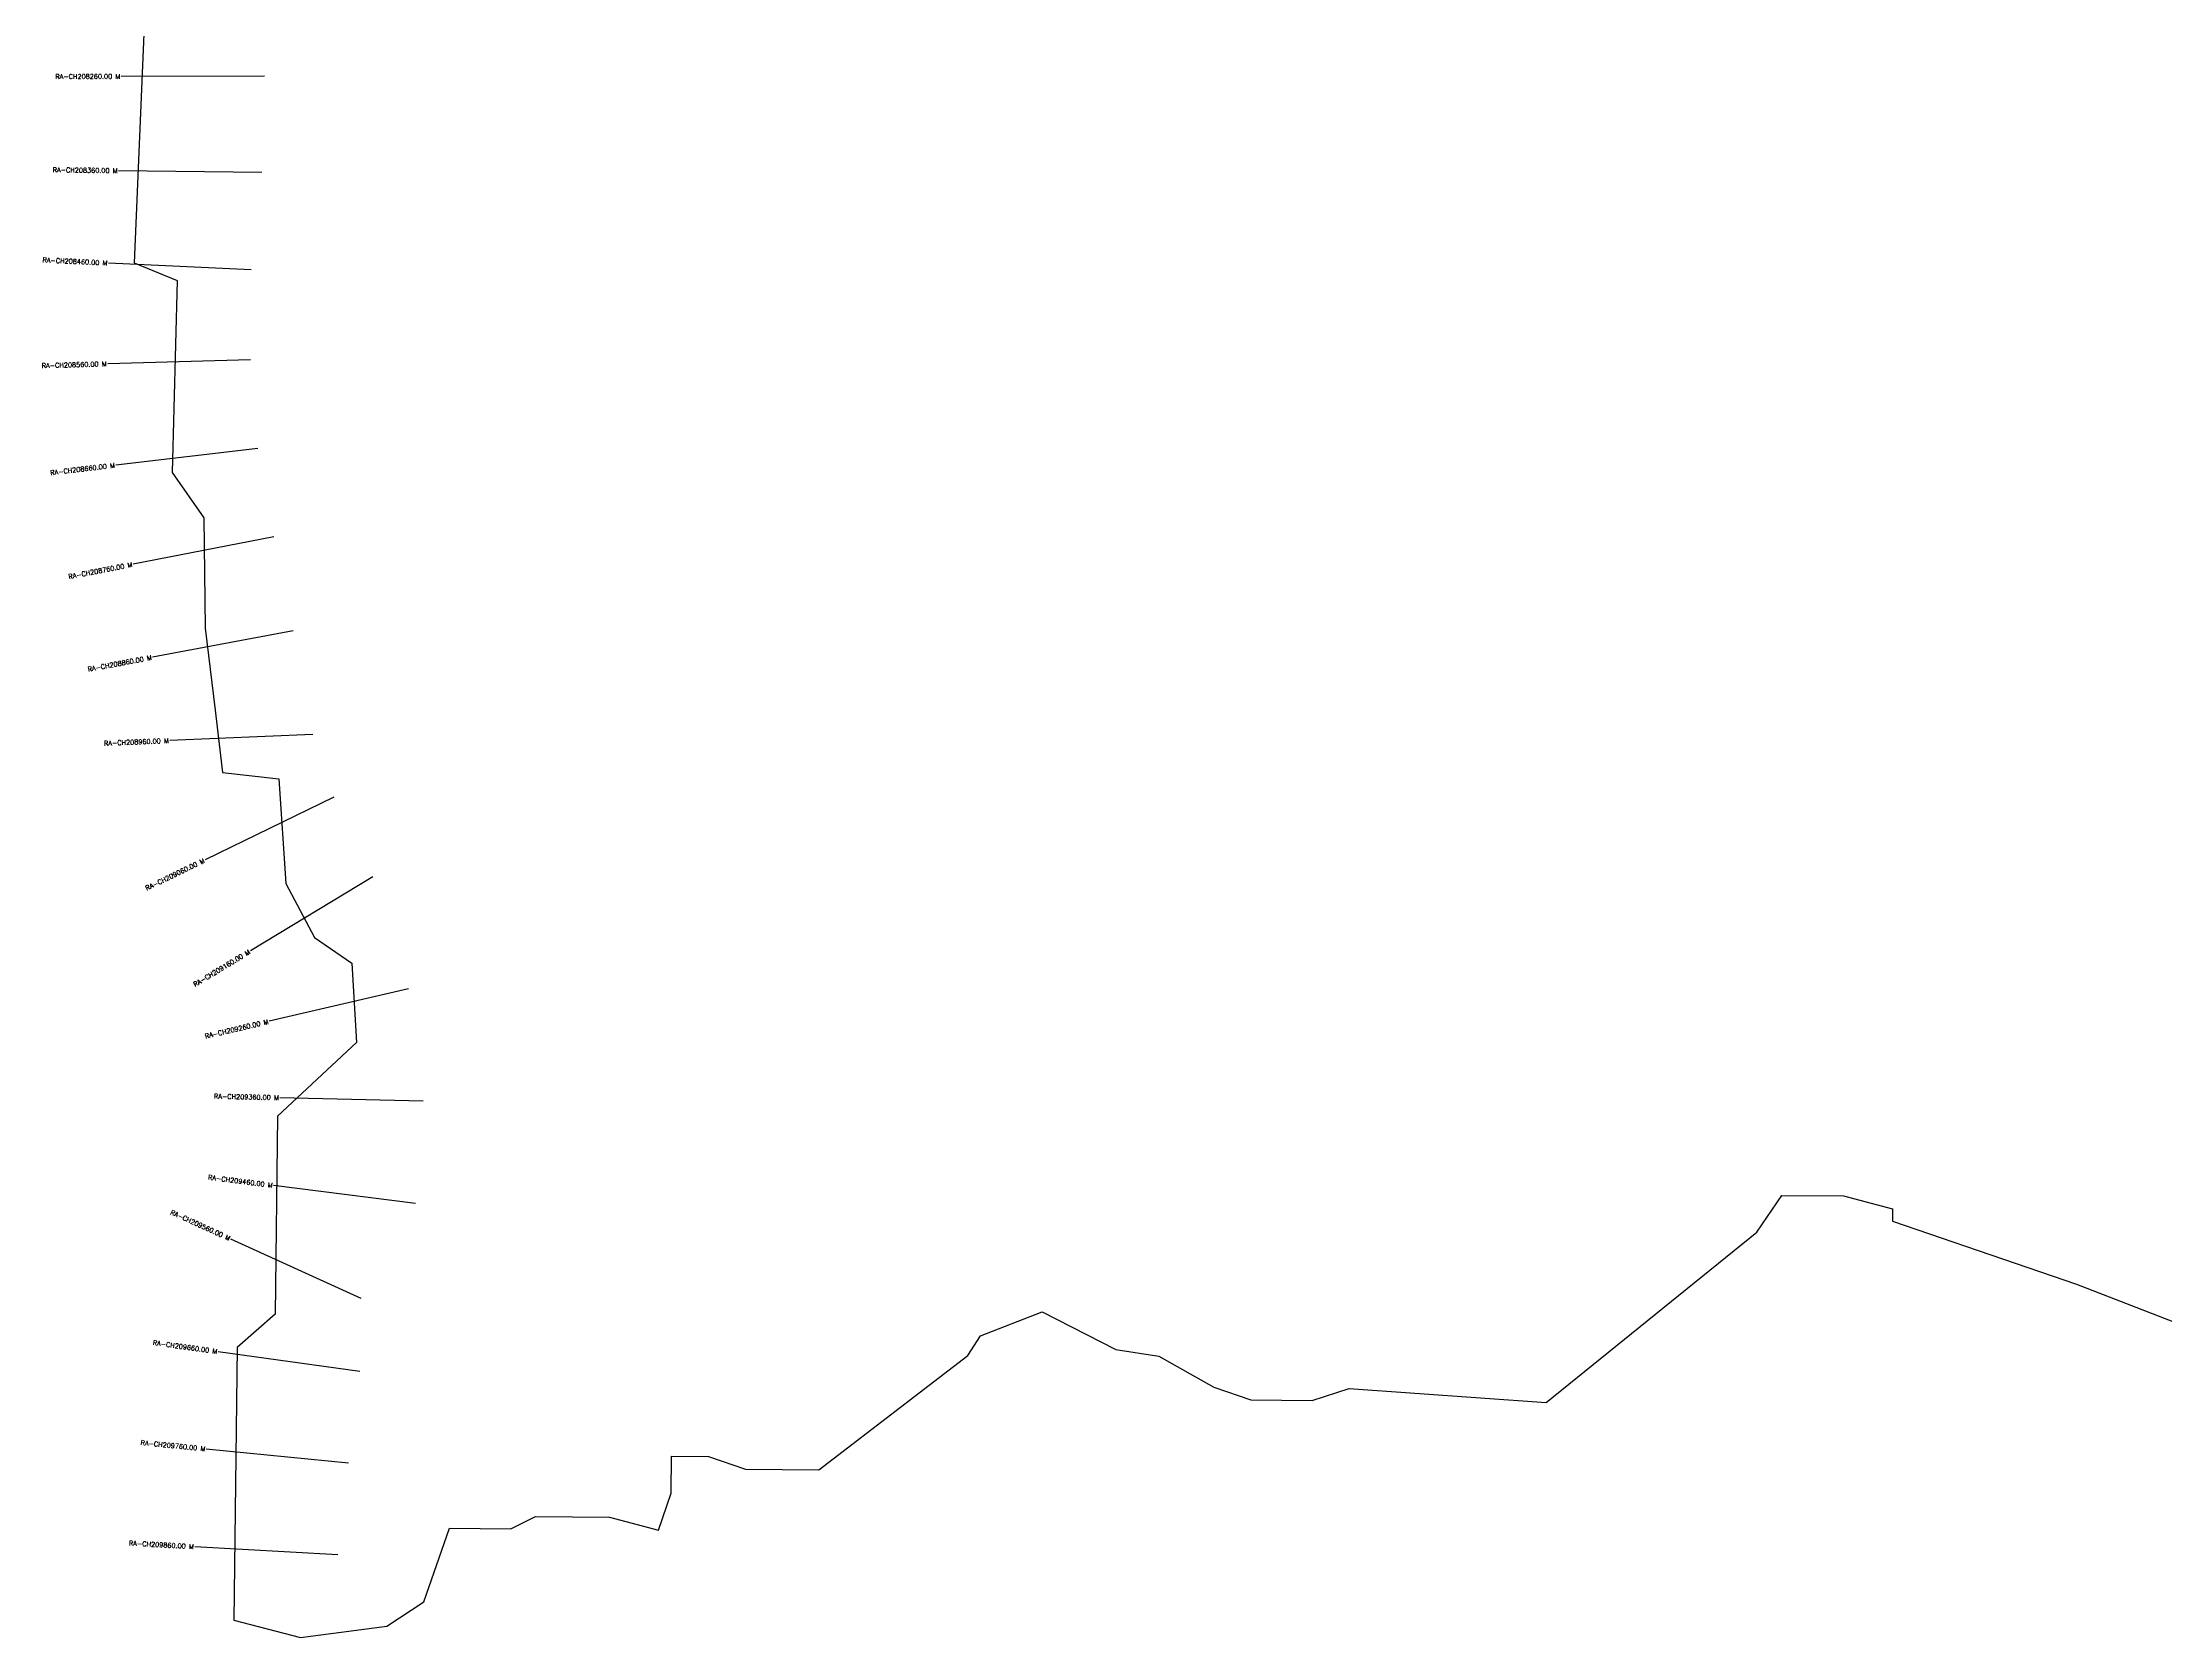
# Model space of a CAD drawing. Header units: metres. Extents: x 274630 to 279303, y 2074790 to 2078105.
# Drawn here: x 274741 to 276966, y 2074790 to 2076463 of the extents above; entities that cross this region are included whole.
import ezdxf
from ezdxf.enums import TextEntityAlignment as Align

# ---------------------------------------------------------------- set-up
doc = ezdxf.new("R2010")
doc.units = ezdxf.units.M
doc.header["$MEASUREMENT"] = 0
for name, color, linetype in [('CS', 134, 'Continuous'), ('CSMark', 6, 'Continuous'), ('VILLAGE BOUNDRY', 10, 'Continuous')]:
    doc.layers.add(name, color=color, linetype=linetype)
doc.styles.get("Standard").update_dxf_attribs({"font": 'simplex.shx'})

msp = doc.modelspace()

# ---------------------------------------------------------------- linework, layer by layer
at = {"layer": 'CS'}
for p, q in [((274973.4, 2076427.3), (274823.4, 2076427.1)), ((274970.6, 2076326.3), (274820.6, 2076328.3)), ((274959.7, 2076224.4), (274809.9, 2076231.5)), ((274959, 2076130.1), (274809.1, 2076125.9)), ((274966.6, 2076037.2), (274817.6, 2076019.7)), ((274983.2, 2075944.3), (274835.9, 2075915.7)), ((275003.6, 2075845.9), (274856.2, 2075818.2)), ((275024.2, 2075737.2), (274874.3, 2075730.8)), ((275046.1, 2075671.6), (274911.3, 2075605.9)), ((275087, 2075587.9), (274958.7, 2075510.3)), ((275124.5, 2075470.5), (274978.4, 2075436.5)), ((275139.7, 2075352.8), (274989.7, 2075356.4)), ((275131.9, 2075245.5), (274983.1, 2075264.4)), ((275074.8, 2075145.9), (274938.3, 2075208.1)), ((275073.6, 2075069.3), (274925, 2075090.1)), ((275061.7, 2074973.3), (274912.5, 2074988.1)), ((275050.3, 2074877.2), (274900.5, 2074885.6))]:
    msp.add_line(p, q, dxfattribs=at)
at = {"layer": 'VILLAGE BOUNDRY'}
msp.add_lwpolyline([(274849, 2076521.7), (274837, 2076231.6), (274881.9, 2076213.3), (274876.7, 2076012), (274910, 2075964.2), (274911.4, 2075848.7), (274921.7, 2075762.7), (274929.3, 2075697.4), (274988.5, 2075690.8), (274995.7, 2075581.1), (275026, 2075524.5), (275065.2, 2075497.4), (275069.8, 2075414.4), (274987.1, 2075336.9), (274984.6, 2075129.6), (274944.7, 2075094.6), (274941.3, 2074808.8), (275011.4, 2074790.5), (275101.8, 2074802.5), (275140.7, 2074828), (275167.3, 2074905.2), (275231.8, 2074904.6), (275257.7, 2074917.3), (275335.2, 2074916.6), (275386.6, 2074903.2), (275399.9, 2074941.8), (275400.3, 2074980.6), (275439, 2074980.2), (275477.6, 2074966.9), (275554.7, 2074966.2), (275711, 2075086.3), (275724, 2075106.7), (275788.8, 2075131.9), (275865.9, 2075092.5), (275911, 2075085.6), (275968.8, 2075052.8), (276007.4, 2075039.6), (276071.9, 2075039), (276110.7, 2075051.6), (276317.1, 2075036.8), (276538.1, 2075215.5), (276564.3, 2075254), (276628.8, 2075253.4), (276680.3, 2075240), (276680.2, 2075227.1), (276873.2, 2075160.8), (276976, 2075121.2)], dxfattribs=at)

# ---------------------------------------------------------------- texts
at = {"layer": 'CSMark'}
for s, rotation, p in [('RA-CH208260.00 M', 0.0629, (274822.4, 2076427.1)), ('RA-CH208360.00 M', 359.2241, (274819.6, 2076328.3)), ('RA-CH208460.00 M', 357.2886, (274808.9, 2076231.5)), ('RA-CH208560.00 M', 1.629, (274808.1, 2076125.8)), ('RA-CH208660.00 M', 6.6961, (274816.6, 2076019.5)), ('RA-CH208760.00 M', 10.9702, (274834.9, 2075915.5)), ('RA-CH208860.00 M', 10.6494, (274855.2, 2075818)), ('RA-CH208960.00 M', 2.4109, (274873.3, 2075730.8)), ('RA-CH209060.00 M', 25.9735, (274910.4, 2075605.5)), ('RA-CH209160.00 M', 31.1612, (274957.8, 2075509.8)), ('RA-CH209260.00 M', 13.1104, (274977.5, 2075436.2)), ('RA-CH209360.00 M', 358.6352, (274988.7, 2075356.4)), ('RA-CH209460.00 M', 352.7629, (274982.1, 2075264.5)), ('RA-CH209560.00 M', 335.5187, (274937.4, 2075208.5)), ('RA-CH209660.00 M', 352.0008, (274924, 2075090.3)), ('RA-CH209760.00 M', 354.3403, (274911.5, 2074988.2)), ('RA-CH209860.00 M', 356.7668, (274899.5, 2074885.7))]:
    msp.add_text(s, height=5, rotation=rotation, dxfattribs=at).set_placement(p, align=Align.MIDDLE_RIGHT)

doc.saveas('drawing.dxf')
